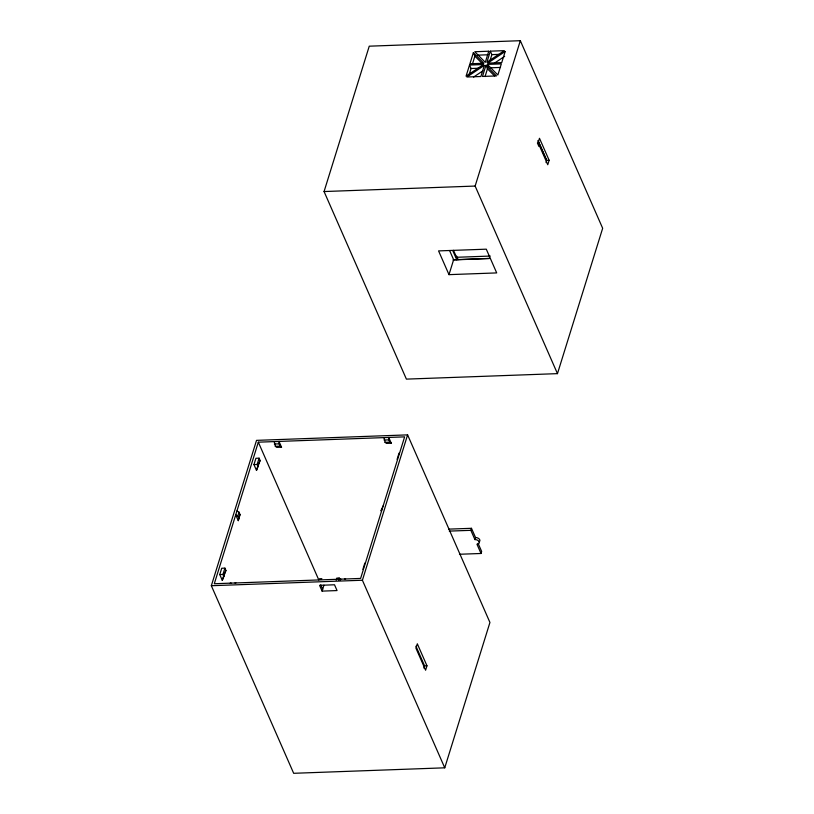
<?xml version="1.0" encoding="UTF-8"?>
<svg xmlns="http://www.w3.org/2000/svg" width="814" height="814" viewBox="0 0 814 814"><rect width="100%" height="100%" fill="white"/><g stroke="black" fill="none" stroke-linecap="round" stroke-linejoin="round"><path stroke-width="1.22" d="M238.838 518.274L237.82 515.954L235.724 514.855L238.268 520.645L240.018 514.479L239.001 512.159L236.905 511.06M240.018 514.479L238.268 520.645M324.064 191.544L369.251 46.184L520.329 40.7L602.665 228.276L557.468 373.636L406.4 379.121L324.064 191.544L475.132 186.06L557.468 373.636M211.335 585.724L256.532 440.364L407.6 434.88L489.936 622.456L444.749 767.816L293.671 773.3L211.335 585.724L362.403 580.24L444.749 767.816M258.323 442.175L214.306 583.74L360.612 578.428L404.629 436.864L258.323 442.175L318.803 579.965M237.82 515.954L239.001 512.159M219.76 574.572L221.723 568.253L224.908 568.141L225.926 570.451L222.303 580.362L219.76 574.572L222.944 574.46L223.962 576.77M253.948 464.611L255.922 458.292L259.096 458.17L260.114 460.49L256.491 470.4L253.948 464.611L257.132 464.489L258.15 466.809M222.944 574.46L224.908 568.141M257.132 464.489L259.096 458.17M222.303 580.362L223.942 575.101M256.491 470.4L258.13 465.13M469.525 65.039L466.066 76.15L483.506 64.53L469.525 65.039L471.052 68.508L468.976 75.183M473.372 52.656L469.912 63.777L483.903 63.268L473.372 52.656L474.898 56.135L482.794 64.092M472.476 63.909L474.898 56.135M322.1 591.117L319.566 585.327L334.513 584.778L337.047 590.567L322.1 591.117L323.952 585.174M485.938 65.324L482.488 76.445L496.469 75.936L485.938 65.324L487.464 68.803L494.485 75.875M490.343 51.16L486.894 62.271L504.334 50.651L490.343 51.16L491.87 54.63L490.14 60.195M485.052 76.577L487.464 68.803M336.172 580.138L336.803 578.123L339.184 578.032L340.16 580.25M338.553 580.056L339.184 578.032M475.132 186.06L520.329 40.7M448.992 274.644L438.573 250.905L486.284 249.176L496.703 272.914L448.992 274.644L453.632 259.727L449.664 250.681M362.881 569.383L364.845 563.064M397.079 459.411L399.043 453.093M362.403 580.24L407.6 434.88M546.062 162.597L546.743 160.389L538.105 140.7M549.135 160.297L547.761 164.723L538.095 142.725L539.479 138.299L549.135 160.297L546.743 160.389M423.901 668.091L424.593 665.883L415.944 646.194M426.974 665.791L425.6 670.217L415.944 648.219L417.317 643.793L426.974 665.791L424.593 665.883M459.472 554.263L481.023 553.479L476.953 544.22A3.429 2.177 17.3 0 0 479.12 541.788A3.429 2.177 17.3 0 0 474.918 539.59L470.858 530.331L471.479 528.306L448.667 529.131M474.918 539.59L475.549 537.566L471.479 528.306M481.023 553.479L481.654 551.465L478.093 543.355M258.455 464.082L260.114 460.49M224.267 574.043L225.926 570.451M383.211 505.748L380.942 510.765L382.031 509.544M473.565 77.065L482.804 70.91M494.393 63.187L504.649 56.349M453.052 259.951L489.367 258.486M230.209 583.16L231.115 583.058M234.981 582.987L235.877 582.885M339.937 579.181L340.842 579.08M344.709 579.008L345.604 578.907M477.462 55.159L487.952 54.772M491.87 54.63L498.86 54.385M487.342 64.387L501.322 63.889L497.873 75L487.342 64.387L488.359 66.707M471.052 68.508L479.202 68.213M490.038 67.827L500.518 67.44M490.262 256.064L456.552 257.285L453.5 250.336M453.632 259.727L490.038 258.404M274.338 444.017L279.11 443.844L280.128 446.164L281.542 447.212L276.77 447.385L275.356 446.337L274.226 441.595M384.066 440.038L388.838 439.865L389.855 442.175L391.269 443.233L386.497 443.406L385.083 442.348L383.954 437.617M275.356 446.337L280.128 446.164M385.083 442.348L389.855 442.175M449.297 531.104L470.858 530.331M319.464 578.744L321.856 578.662M538.064 140.832L546.194 159.351M537.403 142.979L538.919 146.449M456.603 256.145L458.129 259.615M452.777 250.661L456.796 259.819M391.269 443.233L388.726 437.444L388.838 439.865M281.542 447.212L278.999 441.422L279.11 443.844M320.757 584.818L322.69 589.214M475.549 537.566A3.429 2.177 17.3 0 1 479.375 539.173A3.429 2.177 17.3 0 1 479.039 541.829M484.35 65.385L480.891 76.496L466.91 77.004L484.35 65.385M488.756 51.221L485.297 62.332L474.776 51.73L488.756 51.221M505.179 51.506L501.719 62.617L487.739 63.126L505.179 51.506"/></g></svg>
